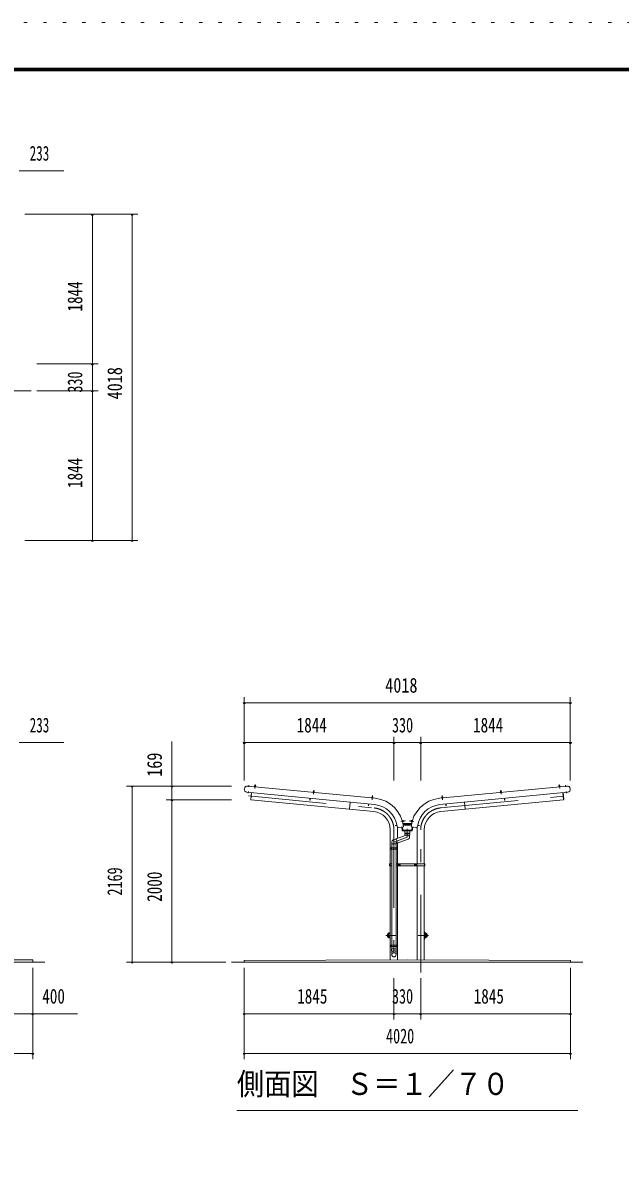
# Model space of a CAD drawing. Units: millimetres, scale not verified, with parts at other scales. Extents: x -31992 to 32005, y -14700 to 14700.
# Drawn here: x 3849 to 11215, y 748 to 14700 of the extents above; entities that cross this region are included whole.
import ezdxf
from ezdxf.enums import TextEntityAlignment as Align

# ---------------------------------------------------------------- set-up
doc = ezdxf.new("R2010")
doc.units = ezdxf.units.MM
doc.header["$LTSCALE"] = 80
doc.linetypes.add('USER3', pattern=[24, 12, -5, 2, -5])
doc.linetypes.add('USER4', pattern=[3, 0.5, -2.5])
for name, color, linetype, lineweight in [('0-2_1-07BOLD', 7, 'Continuous', 18), ('0-3_1-27CENTER', 3, 'USER3', 18), ('0-5_1-57DIM', 3, 'Continuous', 18), ('0-C_F-F1PAPER', 5, 'Continuous', 18), ('0-D_F-E_J_ADD', 5, 'USER4', 18)]:
    doc.layers.add(name, color=color, linetype=linetype, lineweight=lineweight)
doc.styles.add('ＭＳ ゴシック', font='')
doc.styles.get('ＭＳ ゴシック').set_extended_font_data('MS Gothic')

msp = doc.modelspace()

# ---------------------------------------------------------------- linework, layer by layer
at = {"layer": '0-2_1-07BOLD'}
for p, q in [((10466.27, 5308.86), (10460.29, 5308.29)), ((6613.9, 5220.87), (8186.73, 5069.41)), ((8194.41, 5146.03), (6621.28, 5297.51)), ((6711.35, 5299.61), (6710.86, 5294.51)), ((6717.32, 5293.89), (6717.81, 5298.99)), ((7432.52, 5225.02), (7433.01, 5230.12)), ((7439.47, 5229.5), (7438.98, 5224.4)), ((8984.34, 5146.03), (10557.47, 5297.51)), ((10564.85, 5220.87), (8992.02, 5069.41)), ((9022.94, 5169.88), (9023.79, 5161.11)), ((9739.28, 5229.5), (9739.77, 5224.4)), ((9746.23, 5225.02), (9745.74, 5230.12)), ((10461.43, 5293.89), (10460.94, 5298.99)), ((10467.4, 5299.61), (10467.89, 5294.51)), ((7885.71, 5098.4), (7877.37, 5011.71)), ((8154.67, 5160.64), (8154.18, 5155.53)), ((8160.64, 5154.91), (8161.14, 5160.01)), ((9018.11, 5154.91), (9017.61, 5160.01)), ((9024.08, 5160.64), (9024.57, 5155.53)), ((9293.04, 5098.4), (9301.38, 5011.71)), ((8379.83, 4535.54), (8379.83, 4758.54)), ((8439.46, 4809.2), (8462.11, 4813.19)), ((8468.93, 4758.54), (8468.93, 4652.4)), ((8480.27, 4787.84), (8542.36, 4793.43)), ((8528.48, 4792.18), (8533.76, 4752.66)), ((8533.75, 4752.66), (8645, 4752.66)), ((8539.42, 4868.91), (8534.37, 4868.02)), ((8535.5, 4861.62), (8540.54, 4862.51)), ((8535.81, 4837.66), (8642.94, 4837.66)), ((8640.14, 4822.66), (8538.61, 4822.66)), ((8548.63, 4870.28), (8549.68, 4864.38)), ((8559.38, 4745.36), (8559.38, 4718.36)), ((8629.07, 4864.38), (8630.12, 4870.28)), ((8636.39, 4793.43), (8698.48, 4787.84)), ((8638.21, 4862.51), (8643.25, 4861.62)), ((8644.38, 4868.02), (8639.33, 4868.91)), ((8645, 4752.66), (8650.28, 4792.18)), ((8709.82, 4758.54), (8709.82, 4340.54)), ((8798.92, 4340.54), (8798.92, 4758.54)), ((8396.87, 4606.92), (8396.87, 4535.54)), ((8579.97, 4692.82), (8414.97, 4632.76)), ((8451.87, 4587.68), (8598.78, 4641.14)), ((8451.87, 4535.54), (8451.87, 4606.92)), ((8561.87, 4708.24), (8561.87, 4718.36)), ((8616.88, 4718.36), (8616.88, 4708.24)), ((8379.83, 4340.54), (8379.83, 4519.54)), ((8395.27, 4535.54), (8395.27, 4519.54)), ((8451.87, 4584.47), (8396.87, 4584.47)), ((8396.87, 4519.54), (8396.87, 3335.54)), ((8451.88, 3335.54), (8451.88, 4519.54)), ((8453.47, 4519.54), (8453.47, 4535.54)), ((8468.93, 4519.54), (8468.93, 4340.54)), ((8378.23, 4327.54), (8372.13, 4327.54)), ((8378.23, 4314.54), (8378.23, 4340.54)), ((8470.53, 4340.54), (8470.53, 4314.54)), ((8500.53, 4314.54), (8500.53, 4340.54)), ((8678.23, 4340.54), (8678.23, 4314.54)), ((8708.22, 4340.54), (8708.22, 4314.54)), ((8800.52, 4314.54), (8800.52, 4340.54)), ((8806.62, 4327.54), (8800.52, 4327.54)), ((8379.83, 3335.54), (8379.83, 4314.54)), ((8451.88, 4314.54), (8806.62, 4314.54)), ((8468.93, 4314.54), (8468.93, 3335.54)), ((8709.82, 4314.54), (8709.82, 3156.94)), ((8798.92, 3156.5), (8798.92, 4314.54)), ((8376.38, 3490.54), (8379.83, 3490.54)), ((8798.92, 3490.54), (8802.38, 3490.54)), ((8379.83, 3424.54), (8376.38, 3424.54)), ((8802.38, 3424.54), (8798.92, 3424.54)), ((8379.83, 3319.54), (8379.83, 3156.14)), ((8395.27, 3335.54), (8395.27, 3319.54)), ((8396.87, 3319.54), (8396.87, 3294.08)), ((8451.87, 3319.54), (8451.87, 3294.08)), ((8453.47, 3319.54), (8453.47, 3335.54)), ((8468.93, 3156.56), (8468.93, 3319.54)), ((-7175.62, 3127.54), (4124.37, 3127.54)), ((3974.37, 3157.54), (3974.37, 3127.54)), ((10754.38, 3127.54), (6424.38, 3127.54))]:
    msp.add_line(p, q, dxfattribs=at)
for points in [[(6717.61, 5299.51), (6718.46, 5308.29), (6712.48, 5308.86), (6711.64, 5300.08)], [(6712.48, 5308.86), (6713.03, 5309.31), (6718.01, 5308.83), (6718.46, 5308.29)], [(10461.14, 5299.51), (10460.29, 5308.29), (10460.74, 5308.83), (10465.72, 5309.31), (10466.27, 5308.86), (10467.11, 5300.08)], [(6668.15, 5215.64), (6660.1, 5132.03), (6663.28, 5131.72)], [(8175.99, 4982.95), (6662.98, 5128.64), (6671.33, 5215.34)], [(6707.62, 5294.82), (6708.11, 5299.92), (6709.03, 5300.34), (6720.22, 5299.26), (6721.04, 5298.68), (6720.55, 5293.58)], [(7442.22, 5224.09), (7442.71, 5229.19), (7441.89, 5229.77), (7430.69, 5230.85), (7429.78, 5230.43), (7429.29, 5225.34)], [(7433.3, 5230.6), (7434.15, 5239.37), (7434.7, 5239.82), (7439.67, 5239.34), (7440.12, 5238.8)], [(7434.15, 5239.37), (7440.12, 5238.8), (7439.28, 5230.02)], [(8160.94, 5160.53), (8161.78, 5169.31), (8155.81, 5169.88), (8154.96, 5161.11)], [(8155.81, 5169.88), (8156.36, 5170.33), (8161.33, 5169.86), (8161.78, 5169.31)], [(9002.77, 4982.95), (10515.77, 5128.64), (10507.42, 5215.34)], [(9017.81, 5160.53), (9016.97, 5169.31), (9022.94, 5169.88), (9022.39, 5170.33), (9017.42, 5169.86), (9016.97, 5169.31)], [(9736.53, 5224.09), (9736.04, 5229.19), (9736.86, 5229.77), (9748.06, 5230.85), (9748.98, 5230.43), (9749.47, 5225.34)], [(9744.61, 5239.37), (9744.06, 5239.82), (9739.08, 5239.34), (9738.63, 5238.8), (9739.47, 5230.02)], [(9745.45, 5230.6), (9744.61, 5239.37), (9738.63, 5238.8)], [(10471.13, 5294.82), (10470.64, 5299.92), (10469.72, 5300.34), (10458.53, 5299.26), (10457.71, 5298.68), (10458.2, 5293.58)], [(10510.6, 5215.64), (10518.65, 5132.03), (10515.47, 5131.72)], [(7392.99, 5145.84), (7390.79, 5122.95), (7387.6, 5123.26), (7389.81, 5146.15)], [(8114.65, 5076.35), (8112.45, 5053.47), (8109.27, 5053.77), (8111.47, 5076.66)], [(8150.95, 5155.85), (8151.44, 5160.95), (8152.35, 5161.36), (8163.55, 5160.28), (8164.37, 5159.7), (8163.88, 5154.6)], [(9027.8, 5155.85), (9027.31, 5160.95), (9026.4, 5161.36), (9015.2, 5160.28), (9014.38, 5159.7), (9014.87, 5154.6)], [(9064.1, 5076.35), (9066.3, 5053.47), (9069.48, 5053.77), (9067.28, 5076.66)], [(9785.76, 5145.84), (9787.96, 5122.95), (9791.15, 5123.26), (9788.94, 5146.15)], [(8461.53, 4816.34), (8438.91, 4812.35), (8439.46, 4809.2)], [(8657.55, 4791.52), (8651.39, 4745.36), (8527.36, 4745.36), (8521.2, 4791.52)], [(8533.81, 4871.22), (8538.85, 4872.11), (8539.5, 4871.34), (8541.46, 4860.26), (8541.11, 4859.32), (8536.07, 4858.43)], [(8539.39, 4817.83), (8589.38, 4806.27), (8639.36, 4817.83)], [(8549.21, 4869.88), (8548.63, 4870.28), (8539.96, 4868.75)], [(8541, 4862.85), (8549.68, 4864.38), (8550.09, 4864.96), (8549.21, 4869.88)], [(8559.38, 4718.36), (8619.38, 4718.36), (8619.38, 4745.36)], [(8638.79, 4868.75), (8630.12, 4870.28), (8629.54, 4869.88), (8628.67, 4864.96), (8629.07, 4864.38), (8637.75, 4862.85)], [(8642.68, 4858.43), (8637.64, 4859.32), (8637.3, 4860.26), (8639.25, 4871.34), (8639.9, 4872.11), (8644.94, 4871.22)], [(8716.64, 4813.19), (8739.29, 4809.2), (8739.85, 4812.35), (8717.22, 4816.34)], [(8616.88, 4666.98), (8616.88, 4686.25), (8618.88, 4708.24), (8559.87, 4708.24), (8561.88, 4686.24)], [(8378.23, 4519.54), (8378.23, 4535.54), (8468.93, 4535.54), (8468.93, 4593.88)], [(8470.53, 4535.54), (8470.53, 4519.54), (8378.23, 4519.54)], [(8396.87, 4340.54), (8372.13, 4340.54), (8372.13, 4314.54), (8396.87, 4314.54)], [(8806.62, 4314.54), (8806.62, 4340.54), (8451.88, 4340.54)], [(8394.87, 3294.08), (8453.87, 3294.08), (8451.87, 3244.42), (8451.87, 3218.57)], [(8396.87, 3218.57), (8396.87, 3244.42), (8394.87, 3294.08)], [(3974.37, 3157.54), (-7025.62, 3157.54), (-7025.62, 3127.54)], [(6579.38, 3127.54), (6579.38, 3147.54), (8589.38, 3157.54), (10599.37, 3147.54), (10599.37, 3127.54)]]:
    msp.add_lwpolyline(points, dxfattribs=at)
for points in [[(6706.12, 5294.97), (6722.05, 5293.43), (6721.9, 5291.84), (6705.97, 5293.38)], [(7427.78, 5225.48), (7443.71, 5223.95), (7443.56, 5222.35), (7427.63, 5223.89)], [(9750.97, 5225.48), (9751.12, 5223.89), (9735.19, 5222.35), (9735.04, 5223.95)], [(10472.63, 5294.97), (10472.78, 5293.38), (10456.85, 5291.84), (10456.7, 5293.43)], [(8149.29, 5154.4), (8165.22, 5152.86), (8165.37, 5154.46), (8149.44, 5155.99)], [(9029.46, 5154.4), (9029.31, 5155.99), (9013.38, 5154.46), (9013.53, 5152.86)], [(8536.33, 4856.94), (8533.55, 4872.7), (8531.97, 4872.42), (8534.75, 4856.67)], [(8642.42, 4856.94), (8644, 4856.67), (8646.78, 4872.42), (8645.21, 4872.7)], [(8490.4, 4330.43), (8490.4, 4324.65), (8485.4, 4321.77), (8480.4, 4324.65), (8480.4, 4330.43), (8485.4, 4333.31)], [(8698.35, 4330.43), (8693.35, 4333.31), (8688.35, 4330.43), (8688.35, 4324.65), (8693.35, 4321.77), (8698.35, 4324.65)], [(8470.53, 3319.54), (8470.53, 3335.54), (8378.23, 3335.54), (8378.23, 3319.54)]]:
    msp.add_lwpolyline(points, close=True, dxfattribs=at)
for centre, radius in [((8485.4, 4327.54), 6.25), ((8485.4, 4327.54), 4.9), ((8693.35, 4327.54), 6.25), ((8693.35, 4327.54), 4.9)]:
    msp.add_circle(centre, radius, dxfattribs=at)
for centre, radius, start, end in [((6619, 5259.15), 38.62, 82.41238, 262.41238), ((6706.78, 5291.29), 2, 84.4998, 264.4998), ((6709.5, 5297.4), 2.88, 50.11574, 110.11574), ((6713.6, 5289.1), 10.75, 66.91203, 102.08795), ((6719.2, 5296.47), 2.88, 58.88425, 118.88425), ((6720.71, 5289.94), 2, 264.50061, 84.50061), ((7428.44, 5221.8), 2, 84.4998, 264.4998), ((7431.16, 5227.92), 2.88, 50.11574, 110.11574), ((7435.26, 5219.61), 10.75, 66.91203, 102.08795), ((7440.86, 5226.98), 2.88, 58.88425, 118.88425), ((7442.37, 5220.46), 2, 264.50061, 84.50061), ((9736.38, 5220.46), 2, 95.49939, 275.49939), ((9737.89, 5226.98), 2.88, 61.11575, 121.11575), ((9743.49, 5219.61), 10.75, 77.91205, 113.08797), ((9747.59, 5227.92), 2.88, 69.88426, 129.88426), ((9750.31, 5221.8), 2, 275.5002, 95.5002), ((10458.04, 5289.94), 2, 95.49939, 275.49939), ((10459.55, 5296.47), 2.88, 61.11575, 121.11575), ((10465.15, 5289.1), 10.75, 77.91205, 113.08797), ((10469.25, 5297.4), 2.88, 69.88426, 129.88426), ((10471.97, 5291.29), 2, 275.5002, 95.5002), ((10559.75, 5259.15), 38.62, 277.58762, 97.58762), ((8150.1, 5152.31), 2, 84.4998, 264.4998), ((8152.83, 5158.43), 2.88, 50.11574, 110.11574), ((8156.92, 5150.12), 10.75, 66.91203, 102.08795), ((8162.53, 5157.49), 2.88, 58.88425, 118.88425), ((8164.03, 5150.97), 2, 264.50061, 84.50061), ((8154.38, 4758.54), 312.55, 7.76237, 84.05869), ((8154.38, 4758.54), 389.55, 5.13863, 84.10165), ((9024.38, 4758.54), 389.55, 95.89835, 174.86137), ((9024.38, 4758.54), 312.55, 95.94131, 172.23763), ((9014.72, 5150.97), 2, 95.49939, 275.49939), ((9016.23, 5157.49), 2.88, 61.11575, 121.11575), ((9021.83, 5150.12), 10.75, 77.91205, 113.08797), ((9025.92, 5158.43), 2.88, 69.88426, 129.88426), ((9028.65, 5152.31), 2, 275.5002, 95.5002), ((8154.38, 4758.54), 225.45, 0, 84.50003), ((9024.38, 4758.54), 225.45, 95.49997, 180), ((8478.92, 4802.78), 15, 187.76337, 275.1433), ((8154.38, 4758.54), 314.55, 0, 6.42661), ((8529.8, 4871.02), 2.38, 10.01471, 190.01471), ((8532.92, 4857.36), 1.68, 190.00774, 10.00774), ((8536.8, 4870.1), 2.88, 335.62325, 35.62325), ((8529.89, 4863.93), 10.75, 352.41954, 27.59546), ((8538.5, 4860.5), 2.88, 344.39175, 44.39175), ((8640.25, 4860.5), 2.88, 135.60825, 195.60825), ((8648.86, 4863.93), 10.75, 152.40454, 187.58046), ((8641.95, 4870.1), 2.88, 144.37675, 204.37675), ((8645.83, 4857.36), 1.68, 169.99226, 349.99226), ((8648.95, 4871.02), 2.38, 349.98529, 169.98529), ((8699.83, 4802.78), 15, 264.8567, 352.23663), ((9024.38, 4758.54), 314.55, 173.57339, 180), ((8424.38, 4606.92), 27.5, 110.0018, 180), ((8420.58, 4605.54), 44.27, 341.60916, 58.39587), ((8589.38, 4666.98), 27.5, 289.99896, 110.00061), ((8376.38, 3457.54), 33, 90, 270), ((8802.38, 3457.54), 33, 270, 90), ((8376.38, 3457.54), 22.5, 81.18303, 278.81697), ((8375.23, 3457.54), 21.35, 77.56236, 282.43764), ((8375.23, 3457.54), 19.05, 76.03204, 283.96796), ((8803.52, 3457.54), 21.35, 257.56236, 102.43764), ((8803.52, 3457.54), 19.05, 256.03204, 103.96796), ((8802.38, 3457.54), 22.5, 261.18303, 98.81697), ((8424.38, 3243.44), 27.55, 3.55867, 176.44133), ((8424.38, 3216.86), 27.55, 3.55867, 176.44133), ((8424.38, 3220.28), 27.55, 183.56303, 356.43697)]:
    msp.add_arc(centre, radius, start, end, dxfattribs=at)
at = {"layer": '0-3_1-27CENTER'}
for p, q in [((-7005.62, 10496.54), (3954.37, 10496.54)), ((3954.37, 10166.54), (-7005.62, 10166.54)), ((6638.1, 5306.31), (6636.42, 5288.85)), ((6711.39, 5266.17), (6716.35, 5317.69)), ((10462.4, 5317.69), (10467.36, 5266.17)), ((10542.34, 5288.85), (10540.65, 5306.31)), ((6630.87, 5231.29), (6628.86, 5210.38)), ((6634.21, 5176.16), (8180.25, 5027.3)), ((7433.05, 5196.68), (7438.01, 5248.2)), ((8154.71, 5127.19), (8159.67, 5178.71)), ((8998.5, 5027.3), (10544.54, 5176.16)), ((9019.08, 5178.71), (9024.04, 5127.19)), ((9740.74, 5248.2), (9745.7, 5196.68)), ((10549.89, 5210.38), (10547.88, 5231.29)), ((8424.38, 4758.54), (8424.38, 2998.86)), ((8565.89, 4870.28), (8509.06, 4860.26)), ((8669.69, 4860.26), (8612.86, 4870.28)), ((8754.38, 2998.86), (8754.38, 4758.54)), ((8497.9, 4327.54), (8472.9, 4327.54)), ((8485.4, 4340.04), (8485.4, 4315.04)), ((8705.85, 4327.54), (8680.85, 4327.54)), ((8693.35, 4340.04), (8693.35, 4315.04)), ((8376.38, 3507.54), (8376.38, 3407.54)), ((8802.38, 3507.54), (8802.38, 3407.54)), ((8456.38, 3457.54), (8326.38, 3457.54)), ((8722.38, 3457.54), (8852.37, 3457.54))]:
    msp.add_line(p, q, dxfattribs=at)
msp.add_lwpolyline([(8589.38, 4770.96), (8589.38, 4666.98), (8424.38, 4606.92)], dxfattribs=at)
for centre, start, end in [((8154.38, 4758.54), 0, 84.50003), ((9024.38, 4758.54), 95.49997, 180)]:
    msp.add_arc(centre, 270, start, end, dxfattribs=at)
at = {"layer": '0-5_1-57DIM'}
for p, q in [((3807.37, 12875.53), (4356.87, 12875.53)), ((3877.37, 12340.54), (5269.38, 12340.54)), ((4723.38, 12340.54), (4695.38, 12340.54)), ((4709.38, 12340.54), (4709.38, 10496.54)), ((5213.38, 12340.54), (5185.38, 12340.54)), ((5199.38, 12340.54), (5199.38, 8322.54)), ((4024.37, 10496.54), (4779.38, 10496.54)), ((4723.38, 10496.54), (4695.38, 10496.54)), ((4709.38, 10496.54), (4709.38, 10166.54)), ((4779.38, 10166.54), (4024.37, 10166.54)), ((4723.38, 10166.54), (4695.38, 10166.54)), ((4709.38, 10166.54), (4709.38, 8322.54)), ((3877.37, 8322.54), (5269.38, 8322.54)), ((4723.38, 8322.54), (4695.38, 8322.54)), ((5213.38, 8322.54), (5185.38, 8322.54)), ((6594.38, 6322.54), (6566.38, 6322.54)), ((6580.38, 5366.54), (6580.38, 6392.54)), ((6580.38, 6322.54), (10598.37, 6322.54)), ((10612.38, 6322.54), (10584.38, 6322.54)), ((10598.37, 5366.54), (10598.37, 6392.54)), ((8424.38, 5366.54), (8424.38, 5902.54)), ((8754.38, 5902.54), (8754.38, 5366.54)), ((3807.37, 5832.54), (4356.87, 5832.54)), ((5689.38, 5296.54), (5689.38, 5846.04)), ((6594.38, 5832.54), (6566.38, 5832.54)), ((6580.38, 5832.54), (8424.38, 5832.54)), ((8438.38, 5832.54), (8410.38, 5832.54)), ((8424.38, 5832.54), (8754.38, 5832.54)), ((8768.38, 5832.54), (8740.38, 5832.54)), ((8754.38, 5832.54), (10598.37, 5832.54)), ((10612.38, 5832.54), (10584.38, 5832.54)), ((5129.38, 5296.54), (6424.38, 5296.54)), ((5213.38, 5296.54), (5185.38, 5296.54)), ((5199.38, 3127.54), (5199.38, 5296.54)), ((5703.38, 5296.54), (5675.38, 5296.54)), ((5689.38, 5127.54), (5689.38, 5296.54)), ((6424.38, 5127.54), (5619.38, 5127.54)), ((5703.38, 5127.54), (5675.38, 5127.54)), ((5689.38, 3127.54), (5689.38, 5127.54)), ((6354.38, 3127.54), (5129.38, 3127.54)), ((5213.38, 3127.54), (5185.38, 3127.54)), ((5703.38, 3127.54), (5675.38, 3127.54)), ((3974.37, 3057.54), (3974.37, 1932.54)), ((6579.38, 1932.54), (6579.38, 3057.54)), ((10599.37, 3057.54), (10599.37, 1932.54)), ((8424.38, 2928.86), (8424.38, 2422.54)), ((8754.38, 2422.54), (8754.38, 2928.86)), ((3574.37, 2492.54), (3974.37, 2492.54)), ((3988.37, 2492.54), (3960.37, 2492.54)), ((3974.37, 2492.54), (4523.87, 2492.54)), ((6593.38, 2492.54), (6565.38, 2492.54)), ((6579.38, 2492.54), (8424.38, 2492.54)), ((8438.38, 2492.54), (8410.38, 2492.54)), ((8424.38, 2492.54), (8754.38, 2492.54)), ((8768.38, 2492.54), (8740.38, 2492.54)), ((8754.38, 2492.54), (10599.37, 2492.54)), ((10613.37, 2492.54), (10585.37, 2492.54)), ((-7025.62, 2002.54), (3974.37, 2002.54)), ((3988.37, 2002.54), (3960.37, 2002.54)), ((6593.38, 2002.54), (6565.38, 2002.54)), ((6579.38, 2002.54), (10599.37, 2002.54)), ((10613.37, 2002.54), (10585.37, 2002.54)), ((10689.37, 1302.54), (6489.37, 1302.54))]:
    msp.add_line(p, q, dxfattribs=at)
for centre in [(4709.38, 12340.54), (5199.38, 12340.54), (4709.38, 10496.54), (4709.38, 10166.54), (4709.38, 8322.54), (5199.38, 8322.54), (6580.38, 6322.54), (10598.38, 6322.54), (6580.38, 5832.54), (8424.38, 5832.54), (8754.38, 5832.54), (10598.38, 5832.54), (5199.38, 5296.54), (5689.38, 5296.54), (5689.38, 5127.54), (5199.38, 3127.54), (5689.38, 3127.54), (3974.37, 2492.54), (6579.38, 2492.54), (8424.38, 2492.54), (8754.38, 2492.54), (10599.37, 2492.54), (3974.37, 2002.54), (6579.38, 2002.54), (10599.37, 2002.54)]:
    msp.add_arc(centre, 14, 180, 0, dxfattribs=at)
at = {"layer": '0-C_F-F1PAPER'}
for points in [[(31304.92, -14000), (31304.92, 14140), (-8875.08, 14140), (-8875.08, -14000)], [(31301.42, -13996.5), (31301.42, 14136.5), (-8871.58, 14136.5), (-8871.58, -13996.5)], [(31297.92, -13993), (-8868.08, -13993), (-8868.08, 14133), (31297.92, 14133)], [(31294.42, -13989.5), (31294.42, 14129.5), (-8864.58, 14129.5), (-8864.58, -13989.5)], [(31290.92, -13986), (-8861.08, -13986), (-8861.08, 14126), (31290.92, 14126)], [(31287.42, -13982.5), (31287.42, 14122.5), (-8857.58, 14122.5), (-8857.58, -13982.5)], [(31283.92, -13979), (-8854.08, -13979), (-8854.08, 14119), (31283.92, 14119)], [(31280.42, -13975.5), (31280.42, 14115.5), (-8850.58, 14115.5), (-8850.58, -13975.5)], [(31276.92, -13972), (31276.92, 14112), (-8847.08, 14112), (-8847.08, -13972)], [(31273.42, -13968.5), (31273.42, 14108.5), (-8843.58, 14108.5), (-8843.58, -13968.5)], [(31269.92, -13965), (-8840.08, -13965), (-8840.08, 14105), (31269.92, 14105)]]:
    msp.add_lwpolyline(points, close=True, dxfattribs=at)
at = {"layer": '0-D_F-E_J_ADD'}
msp.add_lwpolyline([(32004.92, -14700), (-9575.08, -14700), (-9575.08, 14700), (32004.92, 14700)], close=True, dxfattribs=at)

# ---------------------------------------------------------------- texts
at = {"layer": '0-5_1-57DIM', "color": 7, "style": 'ＭＳ ゴシック'}
for s, height, width, p in [('233', 182.3, 0.65, (3935.93, 12945.53)), ('4018', 182.3, 0.8, (8317.77, 6392.54)), ('233', 182.3, 0.65, (3935.93, 5902.54)), ('1844', 182.3, 0.75, (7225.8, 5902.54)), ('330', 182.3, 0.7, (8400.62, 5902.54)), ('1844', 182.3, 0.75, (9399.8, 5902.54)), ('400', 182.3, 0.75, (4091.45, 2562.54)), ('1845', 182.3, 0.75, (7232.76, 2562.54)), ('330', 182.3, 0.7, (8400.62, 2562.54)), ('1845', 182.3, 0.75, (9407.76, 2562.54)), ('4020', 182.3, 0.7, (8327.72, 2072.54)), ('側面図\u3000Ｓ＝１／７０', 273.5, 0.9, (6489.38, 1409.85))]:
    msp.add_text(s, height=height, dxfattribs=dict(at, width=width)).set_placement(p, align=Align.BOTTOM_LEFT)
for s, width, p in [('1844', 0.75, (4639.38, 11141.96)), ('330', 0.7, (4639.38, 10142.78)), ('4018', 0.8, (5129.38, 10059.94)), ('1844', 0.75, (4639.38, 8967.96)), ('169', 0.8, (5619.38, 5411.58)), ('2169', 0.7, (5129.38, 3948.31)), ('2000', 0.75, (5619.38, 3871.29))]:
    msp.add_text(s, height=182.3, rotation=90, dxfattribs=dict(at, width=width)).set_placement(p, align=Align.BOTTOM_LEFT)

doc.saveas('drawing.dxf')
